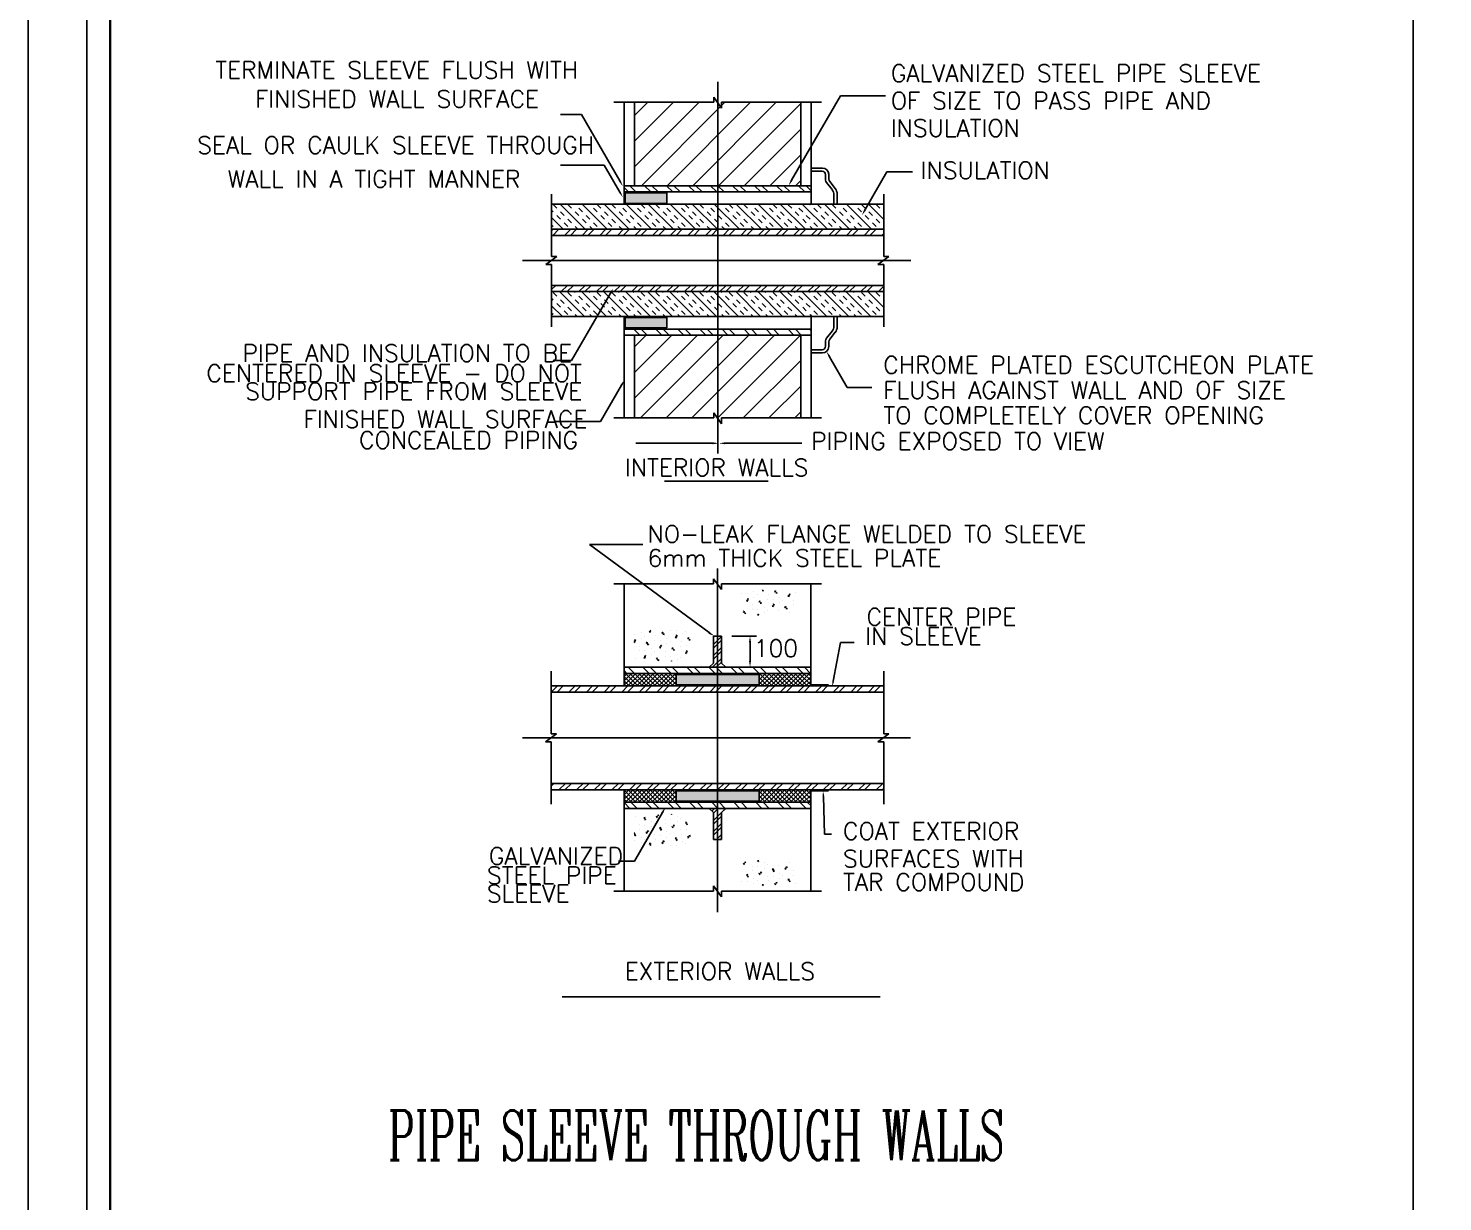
# Model space of a CAD drawing. Extents: x -730 to 2784, y 160 to 852.
# Drawn here: x -729.91 to -718.36, y 179.02 to 188.6 of the extents above; entities that cross this region are included whole.
import ezdxf
from ezdxf.enums import TextEntityAlignment as Align

# ---------------------------------------------------------------- set-up
doc = ezdxf.new("R2010")
doc.units = 0
doc.header["$MEASUREMENT"] = 0
doc.linetypes.add('CENTER', pattern=[50.8, 31.75, -6.35, 6.35, -6.35])
for name, color, linetype in [('fram', 252, 'Continuous'), ('M_HV_TEXT', 7, 'Continuous'), ('MCENTER', 1, 'CENTER'), ('MEQUIP', 1, 'Continuous'), ('MEQUIP1', 3, 'Continuous'), ('MPIPE', 4, 'Continuous'), ('MPIPE1', 4, 'Continuous'), ('MTEXT1', 4, 'Continuous'), ('PATHS', 21, 'Continuous'), ('T-TEXT', 3, 'Continuous'), ('WALL', 4, 'Continuous')]:
    doc.layers.add(name, color=color, linetype=linetype)
doc.styles.add('AC', font='romans.shx', dxfattribs={"height": 0.2})
doc.styles.add('MOST', font='romanc.shx')

# ---------------------------------------------------------------- blocks, each defined once
blk = doc.blocks.new('*X319')
at = {"color": 0}
for p, q in [((9758, 14107), (10042, 14391)), ((9758, 14213), (9936, 14391)), ((9758, 14319), (9830, 14391)), ((9986, 14091), (9758, 14319)), ((10092, 14091), (9792, 14391)), ((9849, 14091), (10149, 14391)), ((10198, 14091), (9898, 14391)), ((9955, 14091), (10255, 14391)), ((10304, 14091), (10004, 14391)), ((10061, 14091), (10361, 14391)), ((10410, 14091), (10110, 14391)), ((10167, 14091), (10467, 14391)), ((10516, 14091), (10216, 14391)), ((10273, 14091), (10573, 14391)), ((10622, 14091), (10322, 14391)), ((10379, 14091), (10679, 14391)), ((10728, 14091), (10428, 14391)), ((10485, 14091), (10785, 14391)), ((10834, 14091), (10534, 14391)), ((10591, 14091), (10891, 14391)), ((10940, 14091), (10640, 14391)), ((10697, 14091), (10997, 14391)), ((11007, 14131), (10746, 14391)), ((11007, 14237), (10853, 14391)), ((11007, 14343), (10959, 14391)), ((9880, 14091), (9758, 14213)), ((9774, 14091), (9758, 14107)), ((10803, 14091), (11007, 14295)), ((10909, 14091), (11007, 14189))]:
    blk.add_line(p, q, dxfattribs=at)
blk = doc.blocks.new('*X315')
at = {"color": 0}
for p, q in [((9827, 14391), (9758, 14460)), ((10004, 14391), (9854, 14541)), ((10358, 14391), (10208, 14541)), ((10534, 14391), (10384, 14541)), ((10888, 14391), (10738, 14541)), ((11065, 14391), (10915, 14541)), ((11418, 14391), (11268, 14541)), ((11595, 14391), (11445, 14541)), ((11949, 14391), (11799, 14541)), ((12125, 14391), (11975, 14541)), ((12479, 14391), (12329, 14541)), ((12656, 14391), (12506, 14541)), ((13009, 14391), (12859, 14541)), ((13186, 14391), (13036, 14541)), ((13540, 14391), (13390, 14541)), ((13716, 14391), (13566, 14541)), ((14070, 14391), (13920, 14541)), ((14247, 14391), (14097, 14541))]:
    blk.add_line(p, q, dxfattribs=at)
blk = doc.blocks.new('*X316')
at = {"color": 0}
for p, q in [((9895, 11141), (9758, 11278)), ((10072, 11141), (9922, 11291)), ((10426, 11141), (10276, 11291)), ((10602, 11141), (10452, 11291)), ((10956, 11141), (10806, 11291)), ((11133, 11141), (10983, 11291)), ((11486, 11141), (11336, 11291)), ((11663, 11141), (11513, 11291)), ((12017, 11141), (11867, 11291)), ((12193, 11141), (12043, 11291)), ((12547, 11141), (12397, 11291)), ((12724, 11141), (12574, 11291)), ((13077, 11141), (12927, 11291)), ((13254, 11141), (13104, 11291)), ((13608, 11141), (13458, 11291)), ((13784, 11141), (13634, 11291)), ((14138, 11141), (13988, 11291)), ((14258, 11198), (14165, 11291))]:
    blk.add_line(p, q, dxfattribs=at)
blk = doc.blocks.new('*X318')
at = {"color": 0}
for p, q in [((8008, 11685), (8064, 11741)), ((8197, 11591), (8347, 11741)), ((8338, 11591), (8488, 11741)), ((8621, 11591), (8771, 11741)), ((8763, 11591), (8913, 11741)), ((9046, 11591), (9196, 11741)), ((9187, 11591), (9337, 11741)), ((9470, 11591), (9620, 11741)), ((9611, 11591), (9761, 11741)), ((9894, 11591), (10044, 11741)), ((10036, 11591), (10186, 11741)), ((10318, 11591), (10468, 11741)), ((10460, 11591), (10610, 11741)), ((10743, 11591), (10893, 11741)), ((10884, 11591), (11034, 11741)), ((11167, 11591), (11317, 11741)), ((11308, 11591), (11458, 11741)), ((11591, 11591), (11741, 11741)), ((11733, 11591), (11883, 11741)), ((12015, 11591), (12165, 11741)), ((12157, 11591), (12307, 11741)), ((12440, 11591), (12590, 11741)), ((12581, 11591), (12731, 11741)), ((12864, 11591), (13014, 11741)), ((13005, 11591), (13155, 11741)), ((13288, 11591), (13438, 11741)), ((13430, 11591), (13580, 11741)), ((13712, 11591), (13862, 11741)), ((13854, 11591), (14004, 11741)), ((14137, 11591), (14287, 11741)), ((14278, 11591), (14428, 11741)), ((14561, 11591), (14711, 11741)), ((14702, 11591), (14852, 11741)), ((14985, 11591), (15135, 11741)), ((15127, 11591), (15277, 11741)), ((15410, 11591), (15560, 11741)), ((15551, 11591), (15701, 11741)), ((15834, 11591), (15984, 11741)), ((15975, 11591), (16008, 11624))]:
    blk.add_line(p, q, dxfattribs=at)
blk = doc.blocks.new('*X317')
at = {"color": 0}
for p, q in [((8008, 13948), (8151, 14091)), ((8143, 13941), (8293, 14091)), ((8426, 13941), (8576, 14091)), ((8567, 13941), (8717, 14091)), ((8850, 13941), (9000, 14091)), ((8991, 13941), (9141, 14091)), ((9274, 13941), (9424, 14091)), ((9416, 13941), (9566, 14091)), ((9699, 13941), (9849, 14091)), ((9840, 13941), (9990, 14091)), ((10123, 13941), (10273, 14091)), ((10264, 13941), (10414, 14091)), ((10547, 13941), (10697, 14091)), ((10688, 13941), (10838, 14091)), ((10971, 13941), (11121, 14091)), ((11113, 13941), (11263, 14091)), ((11396, 13941), (11546, 14091)), ((11537, 13941), (11687, 14091)), ((11820, 13941), (11970, 14091)), ((11961, 13941), (12111, 14091)), ((12244, 13941), (12394, 14091)), ((12386, 13941), (12536, 14091)), ((12668, 13941), (12818, 14091)), ((12810, 13941), (12960, 14091)), ((13093, 13941), (13243, 14091)), ((13234, 13941), (13384, 14091)), ((13517, 13941), (13667, 14091)), ((13658, 13941), (13808, 14091)), ((13941, 13941), (14091, 14091)), ((14083, 13941), (14233, 14091)), ((14365, 13941), (14515, 14091)), ((14507, 13941), (14657, 14091)), ((14790, 13941), (14940, 14091)), ((14931, 13941), (15081, 14091)), ((15214, 13941), (15364, 14091)), ((15355, 13941), (15505, 14091)), ((15638, 13941), (15788, 14091)), ((15780, 13941), (15930, 14091))]:
    blk.add_line(p, q, dxfattribs=at)
blk = doc.blocks.new('*X314')
at = {"color": 0}
for p, q in [((11872, 11077), (11937, 11141)), ((11908, 10847), (12202, 11141)), ((11908, 11024), (12025, 11141)), ((11908, 10759), (12108, 10959)), ((11908, 10582), (12108, 10782)), ((11908, 10494), (12108, 10694)), ((11982, 10391), (12108, 10517)), ((12071, 10391), (12108, 10429))]:
    blk.add_line(p, q, dxfattribs=at)
blk = doc.blocks.new('*X313')
at = {"color": 0}
for p, q in [((11908, 15267), (11932, 15291)), ((11908, 15090), (12108, 15290)), ((11908, 15002), (12108, 15202)), ((11908, 14825), (12108, 15025)), ((11889, 14541), (12108, 14760)), ((11908, 14736), (12108, 14936)), ((11978, 14541), (12108, 14671)), ((12155, 14541), (12181, 14568))]:
    blk.add_line(p, q, dxfattribs=at)
blk = doc.blocks.new('*X320')
at = {"color": 0}
for p, q in [((9864, 25491), (9758, 25597)), ((10041, 25491), (9891, 25641)), ((10395, 25491), (10245, 25641)), ((10571, 25491), (10421, 25641)), ((10925, 25491), (10775, 25641)), ((11102, 25491), (10952, 25641)), ((11455, 25491), (11305, 25641)), ((11632, 25491), (11482, 25641)), ((11986, 25491), (11836, 25641)), ((12162, 25491), (12012, 25641)), ((12516, 25491), (12366, 25641)), ((12693, 25491), (12543, 25641)), ((13046, 25491), (12896, 25641)), ((13223, 25491), (13073, 25641)), ((13577, 25491), (13427, 25641)), ((13753, 25491), (13603, 25641)), ((14107, 25491), (13957, 25641)), ((14258, 25517), (14134, 25641))]:
    blk.add_line(p, q, dxfattribs=at)
blk = doc.blocks.new('*X321')
at = {"color": 0}
for p, q in [((10132, 22041), (9982, 22191)), ((10309, 22041), (10159, 22191)), ((10663, 22041), (10513, 22191)), ((10839, 22041), (10689, 22191)), ((11193, 22041), (11043, 22191)), ((11370, 22041), (11220, 22191)), ((11723, 22041), (11573, 22191)), ((11900, 22041), (11750, 22191)), ((12254, 22041), (12104, 22191)), ((12430, 22041), (12280, 22191)), ((12784, 22041), (12634, 22191)), ((12961, 22041), (12811, 22191)), ((13314, 22041), (13164, 22191)), ((13491, 22041), (13341, 22191)), ((13845, 22041), (13695, 22191)), ((14021, 22041), (13871, 22191)), ((14258, 22158), (14225, 22191)), ((9779, 22041), (9758, 22062))]:
    blk.add_line(p, q, dxfattribs=at)
blk = doc.blocks.new('*X322')
at = {"color": 0}
for p, q in [((8008, 24554), (8045, 24591)), ((8036, 24441), (8186, 24591)), ((8319, 24441), (8469, 24591)), ((8461, 24441), (8611, 24591)), ((8743, 24441), (8893, 24591)), ((8885, 24441), (9035, 24591)), ((9168, 24441), (9318, 24591)), ((9309, 24441), (9459, 24591)), ((9592, 24441), (9742, 24591)), ((9733, 24441), (9883, 24591)), ((10016, 24441), (10166, 24591)), ((10158, 24441), (10308, 24591)), ((10440, 24441), (10590, 24591)), ((10582, 24441), (10732, 24591)), ((10865, 24441), (11015, 24591)), ((11006, 24441), (11156, 24591)), ((11289, 24441), (11439, 24591)), ((11430, 24441), (11580, 24591)), ((11713, 24441), (11863, 24591)), ((11855, 24441), (12005, 24591)), ((12137, 24441), (12287, 24591)), ((12279, 24441), (12429, 24591)), ((12562, 24441), (12712, 24591)), ((12703, 24441), (12853, 24591)), ((12986, 24441), (13136, 24591)), ((13127, 24441), (13277, 24591)), ((13410, 24441), (13560, 24591)), ((13552, 24441), (13702, 24591)), ((13835, 24441), (13985, 24591)), ((13976, 24441), (14126, 24591)), ((14259, 24441), (14409, 24591)), ((14400, 24441), (14550, 24591)), ((14683, 24441), (14833, 24591)), ((14824, 24441), (14974, 24591)), ((15107, 24441), (15257, 24591)), ((15249, 24441), (15399, 24591)), ((15532, 24441), (15682, 24591)), ((15673, 24441), (15823, 24591)), ((15956, 24441), (16008, 24493))]:
    blk.add_line(p, q, dxfattribs=at)
blk = doc.blocks.new('*X323')
at = {"color": 0}
for p, q in [((8008, 23140), (8109, 23241)), ((8242, 23091), (8392, 23241)), ((8383, 23091), (8533, 23241)), ((8666, 23091), (8816, 23241)), ((8808, 23091), (8958, 23241)), ((9090, 23091), (9240, 23241)), ((9232, 23091), (9382, 23241)), ((9515, 23091), (9665, 23241)), ((9656, 23091), (9806, 23241)), ((9939, 23091), (10089, 23241)), ((10080, 23091), (10230, 23241)), ((10363, 23091), (10513, 23241)), ((10505, 23091), (10655, 23241)), ((10787, 23091), (10937, 23241)), ((10929, 23091), (11079, 23241)), ((11212, 23091), (11362, 23241)), ((11353, 23091), (11503, 23241)), ((11636, 23091), (11786, 23241)), ((11777, 23091), (11927, 23241)), ((12060, 23091), (12210, 23241)), ((12202, 23091), (12352, 23241)), ((12485, 23091), (12635, 23241)), ((12626, 23091), (12776, 23241)), ((12909, 23091), (13059, 23241)), ((13050, 23091), (13200, 23241)), ((13333, 23091), (13483, 23241)), ((13474, 23091), (13624, 23241)), ((13757, 23091), (13907, 23241)), ((13899, 23091), (14049, 23241)), ((14182, 23091), (14332, 23241)), ((14323, 23091), (14473, 23241)), ((14606, 23091), (14756, 23241)), ((14747, 23091), (14897, 23241)), ((15030, 23091), (15180, 23241)), ((15172, 23091), (15322, 23241)), ((15454, 23091), (15604, 23241)), ((15596, 23091), (15746, 23241)), ((15879, 23091), (16008, 23220))]:
    blk.add_line(p, q, dxfattribs=at)
blk = doc.blocks.new('*X324')
at = {"color": 0}
for p, q in [((8043, 25014), (8008, 25049)), ((8289, 24591), (8008, 24873)), ((8132, 25102), (8043, 25191)), ((8220, 24837), (8132, 24926)), ((8820, 24591), (8220, 25191)), ((8309, 24926), (8220, 25014)), ((8485, 25102), (8397, 25191)), ((8574, 25191), (8573, 25191)), ((8662, 24926), (8574, 25014)), ((8750, 25014), (8662, 25102)), ((9350, 24591), (8750, 25191)), ((8927, 24837), (8839, 24926)), ((8927, 25191), (8927, 25191)), ((9104, 25014), (9016, 25102)), ((9192, 25102), (9104, 25191)), ((9281, 24837), (9192, 24926)), ((9880, 24591), (9280, 25191)), ((9369, 24926), (9281, 25014)), ((9546, 25102), (9458, 25191)), ((9634, 25191), (9634, 25191)), ((9723, 24926), (9634, 25014)), ((9811, 25014), (9723, 25102)), ((10411, 24591), (9811, 25191)), ((9988, 24837), (9899, 24926)), ((9988, 25191), (9987, 25191)), ((10165, 25014), (10076, 25102)), ((10253, 25102), (10165, 25191)), ((10341, 24837), (10253, 24926)), ((10941, 24591), (10341, 25191)), ((10430, 24926), (10341, 25014)), ((10607, 25102), (10518, 25191)), ((10695, 25191), (10695, 25191)), ((10783, 24926), (10695, 25014)), ((10872, 25014), (10783, 25102)), ((11471, 24591), (10871, 25191)), ((11049, 24837), (10960, 24926)), ((11049, 25191), (11048, 25191)), ((11225, 25014), (11137, 25102)), ((11314, 25102), (11225, 25191)), ((11402, 24837), (11314, 24926)), ((12002, 24591), (11402, 25191)), ((11490, 24926), (11402, 25014)), ((11667, 25102), (11579, 25191)), ((11756, 25191), (11755, 25191)), ((11844, 24926), (11756, 25014)), ((11932, 25014), (11844, 25102)), ((12532, 24591), (11932, 25191)), ((12109, 24837), (12021, 24926)), ((12109, 25191), (12109, 25191)), ((12286, 25014), (12198, 25102)), ((12374, 25102), (12286, 25191)), ((12463, 24837), (12374, 24926)), ((13062, 24591), (12462, 25191)), ((12551, 24926), (12463, 25014)), ((12728, 25102), (12640, 25191)), ((12816, 25191), (12816, 25191)), ((12905, 24926), (12816, 25014)), ((12993, 25014), (12905, 25102)), ((13593, 24591), (12993, 25191)), ((13170, 24837), (13081, 24926)), ((13170, 25191), (13169, 25191)), ((13347, 25014), (13258, 25102)), ((13435, 25102), (13347, 25191)), ((13523, 24837), (13435, 24926)), ((14123, 24591), (13523, 25191)), ((13612, 24926), (13523, 25014)), ((13789, 25102), (13700, 25191)), ((13877, 25191), (13877, 25191)), ((13965, 24926), (13877, 25014)), ((14054, 25014), (13965, 25102)), ((14653, 24591), (14053, 25191)), ((14231, 24837), (14142, 24926)), ((14231, 25191), (14230, 25191)), ((14407, 25014), (14319, 25102)), ((14496, 25102), (14407, 25191)), ((14584, 24837), (14496, 24926)), ((15184, 24591), (14584, 25191)), ((14672, 24926), (14584, 25014)), ((14849, 25102), (14761, 25191)), ((14938, 25191), (14937, 25191)), ((15026, 24926), (14938, 25014)), ((15114, 25014), (15026, 25102)), ((15714, 24591), (15114, 25191)), ((15291, 24837), (15203, 24926)), ((15291, 25191), (15291, 25191)), ((15468, 25014), (15380, 25102)), ((15556, 25102), (15468, 25191)), ((15645, 24837), (15556, 24926)), ((16008, 24827), (15644, 25191)), ((15733, 24926), (15645, 25014)), ((15910, 25102), (15822, 25191)), ((15998, 25191), (15998, 25191)), ((16008, 25004), (15998, 25014)), ((8043, 24660), (8008, 24696)), ((8397, 24660), (8309, 24749)), ((8485, 24749), (8397, 24837)), ((8643, 24591), (8574, 24660)), ((8839, 24749), (8750, 24837)), ((8996, 24591), (8927, 24660)), ((9104, 24660), (9016, 24749)), ((9458, 24660), (9369, 24749)), ((9546, 24749), (9458, 24837)), ((9704, 24591), (9634, 24660)), ((9899, 24749), (9811, 24837)), ((10057, 24591), (9988, 24660)), ((10165, 24660), (10076, 24749)), ((10518, 24660), (10430, 24749)), ((10607, 24749), (10518, 24837)), ((10764, 24591), (10695, 24660)), ((10960, 24749), (10872, 24837)), ((11118, 24591), (11049, 24660)), ((11225, 24660), (11137, 24749)), ((11579, 24660), (11490, 24749)), ((11667, 24749), (11579, 24837)), ((11825, 24591), (11756, 24660)), ((12021, 24749), (11932, 24837)), ((12178, 24591), (12109, 24660)), ((12286, 24660), (12198, 24749)), ((12640, 24660), (12551, 24749)), ((12728, 24749), (12640, 24837)), ((12886, 24591), (12816, 24660)), ((13081, 24749), (12993, 24837)), ((13239, 24591), (13170, 24660)), ((13347, 24660), (13258, 24749)), ((13700, 24660), (13612, 24749)), ((13789, 24749), (13700, 24837)), ((13946, 24591), (13877, 24660)), ((14142, 24749), (14054, 24837)), ((14300, 24591), (14231, 24660)), ((14407, 24660), (14319, 24749)), ((14761, 24660), (14672, 24749)), ((14849, 24749), (14761, 24837)), ((15007, 24591), (14938, 24660)), ((15203, 24749), (15114, 24837)), ((15360, 24591), (15291, 24660)), ((15468, 24660), (15380, 24749)), ((15822, 24660), (15733, 24749)), ((15910, 24749), (15822, 24837)), ((16008, 24651), (15998, 24660))]:
    blk.add_line(p, q, dxfattribs=at)
blk = doc.blocks.new('*X325')
at = {"color": 0}
for p, q in [((8043, 22893), (8008, 22928)), ((8132, 22981), (8043, 23069)), ((8798, 22491), (8198, 23091)), ((8309, 22804), (8220, 22893)), ((8485, 22981), (8397, 23069)), ((8574, 23069), (8552, 23091)), ((8662, 22804), (8574, 22893)), ((8750, 22893), (8662, 22981)), ((9329, 22491), (8729, 23091)), ((8927, 23069), (8905, 23091)), ((9104, 22893), (9016, 22981)), ((9192, 22981), (9104, 23069)), ((9859, 22491), (9259, 23091)), ((9369, 22804), (9281, 22893)), ((9546, 22981), (9458, 23069)), ((9634, 23069), (9613, 23091)), ((9723, 22804), (9634, 22893)), ((9811, 22893), (9723, 22981)), ((10389, 22491), (9789, 23091)), ((9988, 23069), (9966, 23091)), ((10165, 22893), (10076, 22981)), ((10253, 22981), (10165, 23069)), ((10920, 22491), (10320, 23091)), ((10430, 22804), (10341, 22893)), ((10607, 22981), (10518, 23069)), ((10695, 23069), (10673, 23091)), ((10783, 22804), (10695, 22893)), ((10872, 22893), (10783, 22981)), ((11450, 22491), (10850, 23091)), ((11049, 23069), (11027, 23091)), ((11225, 22893), (11137, 22981)), ((11314, 22981), (11225, 23069)), ((11980, 22491), (11380, 23091)), ((11490, 22804), (11402, 22893)), ((11667, 22981), (11579, 23069)), ((11756, 23069), (11734, 23091)), ((11844, 22804), (11756, 22893)), ((11932, 22893), (11844, 22981)), ((12511, 22491), (11911, 23091)), ((12109, 23069), (12087, 23091)), ((12286, 22893), (12198, 22981)), ((12374, 22981), (12286, 23069)), ((13041, 22491), (12441, 23091)), ((12551, 22804), (12463, 22893)), ((12728, 22981), (12640, 23069)), ((12816, 23069), (12795, 23091)), ((12905, 22804), (12816, 22893)), ((12993, 22893), (12905, 22981)), ((13571, 22491), (12971, 23091)), ((13170, 23069), (13148, 23091)), ((13347, 22893), (13258, 22981)), ((13435, 22981), (13347, 23069)), ((14102, 22491), (13502, 23091)), ((13612, 22804), (13523, 22893)), ((13789, 22981), (13700, 23069)), ((13877, 23069), (13855, 23091)), ((13965, 22804), (13877, 22893)), ((14054, 22893), (13965, 22981)), ((14632, 22491), (14032, 23091)), ((14231, 23069), (14209, 23091)), ((14407, 22893), (14319, 22981)), ((14496, 22981), (14407, 23069)), ((15162, 22491), (14562, 23091)), ((14672, 22804), (14584, 22893)), ((14849, 22981), (14761, 23069)), ((14938, 23069), (14916, 23091)), ((15026, 22804), (14938, 22893)), ((15114, 22893), (15026, 22981)), ((15693, 22491), (15093, 23091)), ((15291, 23069), (15269, 23091)), ((15468, 22893), (15380, 22981)), ((15556, 22981), (15468, 23069)), ((16008, 22706), (15623, 23091)), ((15733, 22804), (15645, 22893)), ((15910, 22981), (15822, 23069)), ((15998, 23069), (15977, 23091)), ((16008, 22883), (15998, 22893)), ((8268, 22491), (8008, 22751)), ((8043, 22539), (8008, 22574)), ((8220, 22716), (8132, 22804)), ((8397, 22539), (8309, 22627)), ((8485, 22627), (8397, 22716)), ((8622, 22491), (8574, 22539)), ((8839, 22627), (8750, 22716)), ((8927, 22716), (8839, 22804)), ((8975, 22491), (8927, 22539)), ((9104, 22539), (9016, 22627)), ((9281, 22716), (9192, 22804)), ((9458, 22539), (9369, 22627)), ((9546, 22627), (9458, 22716)), ((9682, 22491), (9634, 22539)), ((9899, 22627), (9811, 22716)), ((9988, 22716), (9899, 22804)), ((10036, 22491), (9988, 22539)), ((10165, 22539), (10076, 22627)), ((10341, 22716), (10253, 22804)), ((10518, 22539), (10430, 22627)), ((10607, 22627), (10518, 22716)), ((10743, 22491), (10695, 22539)), ((10960, 22627), (10872, 22716)), ((11049, 22716), (10960, 22804)), ((11096, 22491), (11049, 22539)), ((11225, 22539), (11137, 22627)), ((11402, 22716), (11314, 22804)), ((11579, 22539), (11490, 22627)), ((11667, 22627), (11579, 22716)), ((11804, 22491), (11756, 22539)), ((12021, 22627), (11932, 22716)), ((12109, 22716), (12021, 22804)), ((12157, 22491), (12109, 22539)), ((12286, 22539), (12198, 22627)), ((12463, 22716), (12374, 22804)), ((12640, 22539), (12551, 22627)), ((12728, 22627), (12640, 22716)), ((12864, 22491), (12816, 22539)), ((13081, 22627), (12993, 22716)), ((13170, 22716), (13081, 22804)), ((13218, 22491), (13170, 22539)), ((13347, 22539), (13258, 22627)), ((13523, 22716), (13435, 22804)), ((13700, 22539), (13612, 22627)), ((13789, 22627), (13700, 22716)), ((13925, 22491), (13877, 22539)), ((14142, 22627), (14054, 22716)), ((14231, 22716), (14142, 22804)), ((14278, 22491), (14231, 22539)), ((14407, 22539), (14319, 22627)), ((14584, 22716), (14496, 22804)), ((14761, 22539), (14672, 22627)), ((14849, 22627), (14761, 22716)), ((14986, 22491), (14938, 22539)), ((15203, 22627), (15114, 22716)), ((15291, 22716), (15203, 22804)), ((15339, 22491), (15291, 22539)), ((15468, 22539), (15380, 22627)), ((15645, 22716), (15556, 22804)), ((15822, 22539), (15733, 22627)), ((15910, 22627), (15822, 22716)), ((16008, 22529), (15998, 22539))]:
    blk.add_line(p, q, dxfattribs=at)
blk = doc.blocks.new('*X326')
at = {"color": 0}
for p, q in [((10008, 26095), (11563, 27649)), ((10008, 26713), (10944, 27649)), ((10008, 27332), (10325, 27649)), ((10792, 25641), (12800, 27649)), ((11411, 25641), (13419, 27649)), ((12029, 25641), (14008, 27620)), ((12103, 27571), (12181, 27649)), ((10173, 25641), (12077, 27545)), ((12648, 25641), (14008, 27001)), ((13267, 25641), (14008, 26382)), ((13885, 25641), (14008, 25764))]:
    blk.add_line(p, q, dxfattribs=at)
blk = doc.blocks.new('*X327')
at = {"color": 0}
for p, q in [((10008, 20526), (11523, 22041)), ((10008, 21145), (10904, 22041)), ((10008, 21764), (10285, 22041)), ((10150, 20049), (12142, 22041)), ((10769, 20049), (12760, 22041)), ((11387, 20049), (13379, 22041)), ((12004, 20047), (13998, 22041)), ((12625, 20049), (14008, 21433)), ((13243, 20049), (14008, 20814)), ((13862, 20049), (14008, 20195))]:
    blk.add_line(p, q, dxfattribs=at)

msp = doc.modelspace()

# ---------------------------------------------------------------- linework, layer by layer
at = {"layer": 'fram'}
for points in [[(-729.907, 198.175), (-664.907, 198.175), (-664.907, 160.175), (-729.907, 160.175)], [(-672.961, 197.698), (-729.43, 197.698), (-729.43, 160.652), (-672.961, 160.652)]]:
    msp.add_lwpolyline(points, close=True, dxfattribs=at)
at = {"layer": 'MCENTER', "color": 2}
for p, q in [((-724.28, 185.126), (-724.28, 188.159)), ((-725.873, 186.701), (-722.704, 186.701)), ((-724.281, 181.38), (-724.281, 184.187)), ((-725.874, 182.804), (-722.705, 182.804))]:
    msp.add_line(p, q, dxfattribs=at)
at = {"layer": 'MEQUIP', "color": 2}
for p, q in [((-725.128, 187.992), (-724.312, 187.992)), ((-724.248, 187.944), (-724.312, 188.034)), ((-724.312, 187.992), (-724.312, 188.034)), ((-724.248, 187.992), (-723.433, 187.992)), ((-724.248, 187.992), (-724.248, 187.944)), ((-723.517, 187.455), (-723.424, 187.455)), ((-723.517, 187.43), (-723.428, 187.43)), ((-723.399, 187.357), (-723.399, 187.401)), ((-723.373, 187.366), (-723.373, 187.404)), ((-723.346, 187.279), (-723.391, 187.336)), ((-723.32, 187.288), (-723.366, 187.345)), ((-725.636, 187.243), (-725.636, 186.733)), ((-725.636, 187.159), (-722.924, 187.159)), ((-723.331, 187.159), (-723.331, 187.236)), ((-723.306, 187.159), (-723.306, 187.245)), ((-722.924, 187.243), (-722.924, 186.733)), ((-725.684, 186.669), (-725.594, 186.733)), ((-725.636, 186.733), (-725.594, 186.733)), ((-722.972, 186.669), (-722.882, 186.733)), ((-722.924, 186.733), (-722.882, 186.733)), ((-725.636, 186.669), (-725.684, 186.669)), ((-725.636, 186.669), (-725.636, 186.158)), ((-722.924, 186.669), (-722.972, 186.669)), ((-722.924, 186.669), (-722.924, 186.158)), ((-725.636, 186.243), (-722.924, 186.243)), ((-723.331, 186.243), (-723.331, 186.165)), ((-723.306, 186.243), (-723.306, 186.156)), ((-723.346, 186.123), (-723.391, 186.066)), ((-723.32, 186.114), (-723.366, 186.057)), ((-723.399, 186.045), (-723.399, 186.001)), ((-723.373, 186.036), (-723.373, 185.997)), ((-723.517, 185.972), (-723.428, 185.972)), ((-723.517, 185.947), (-723.424, 185.947)), ((-725.128, 185.415), (-724.312, 185.415)), ((-724.248, 185.368), (-724.312, 185.457)), ((-724.312, 185.415), (-724.312, 185.457)), ((-724.248, 185.415), (-723.433, 185.415)), ((-724.248, 185.415), (-724.248, 185.368)), ((-725.129, 184.061), (-724.314, 184.061)), ((-724.249, 184.014), (-724.314, 184.103)), ((-724.314, 184.061), (-724.314, 184.103)), ((-724.249, 184.061), (-723.434, 184.061)), ((-724.249, 184.061), (-724.249, 184.014)), ((-724.083, 183.98), (-724.083, 183.98)), ((-724.046, 183.922), (-724.039, 183.927)), ((-724.046, 183.922), (-724.035, 183.92)), ((-724.039, 183.982), (-724.039, 183.982)), ((-724.035, 183.92), (-724.039, 183.927)), ((-724.037, 183.937), (-724.031, 183.941)), ((-724.033, 183.931), (-724.037, 183.937)), ((-724.033, 183.931), (-724.031, 183.941)), ((-723.985, 183.998), (-723.985, 183.998)), ((-723.984, 183.953), (-723.984, 183.953)), ((-723.958, 183.97), (-723.958, 183.97)), ((-723.942, 183.917), (-723.936, 183.921)), ((-723.938, 183.911), (-723.942, 183.917)), ((-723.938, 183.911), (-723.936, 183.921)), ((-723.918, 184.006), (-723.911, 184.01)), ((-723.918, 184.006), (-723.907, 184.003)), ((-723.907, 184.003), (-723.911, 184.01)), ((-723.872, 183.935), (-723.872, 183.935)), ((-723.869, 183.973), (-723.869, 183.973)), ((-723.828, 183.937), (-723.828, 183.937)), ((-723.814, 184), (-723.808, 184.004)), ((-723.81, 183.994), (-723.814, 184)), ((-723.81, 183.994), (-723.808, 184.004)), ((-723.806, 183.987), (-723.799, 183.991)), ((-723.806, 183.987), (-723.795, 183.985)), ((-723.795, 183.985), (-723.799, 183.991)), ((-723.774, 183.953), (-723.774, 183.953)), ((-723.747, 183.925), (-723.747, 183.925)), ((-723.707, 183.961), (-723.7, 183.965)), ((-723.707, 183.961), (-723.696, 183.958)), ((-723.696, 183.958), (-723.7, 183.965)), ((-723.698, 183.975), (-723.692, 183.98)), ((-723.694, 183.969), (-723.698, 183.975)), ((-723.694, 183.969), (-723.692, 183.98)), ((-723.658, 183.928), (-723.658, 183.928)), ((-723.645, 183.992), (-723.645, 183.992)), ((-724.07, 183.834), (-724.064, 183.838)), ((-724.066, 183.827), (-724.07, 183.834)), ((-724.066, 183.827), (-724.064, 183.838)), ((-724.062, 183.821), (-724.055, 183.825)), ((-724.062, 183.821), (-724.051, 183.819)), ((-724.051, 183.819), (-724.055, 183.825)), ((-724, 183.852), (-724, 183.852)), ((-723.997, 183.89), (-723.997, 183.89)), ((-723.955, 183.854), (-723.955, 183.854)), ((-723.954, 183.809), (-723.947, 183.813)), ((-723.95, 183.803), (-723.947, 183.813)), ((-723.934, 183.904), (-723.927, 183.908)), ((-723.934, 183.904), (-723.923, 183.902)), ((-723.923, 183.902), (-723.927, 183.908)), ((-723.902, 183.87), (-723.902, 183.87)), ((-723.901, 183.826), (-723.901, 183.826)), ((-723.875, 183.842), (-723.875, 183.842)), ((-723.835, 183.878), (-723.828, 183.882)), ((-723.835, 183.878), (-723.824, 183.875)), ((-723.824, 183.875), (-723.828, 183.882)), ((-723.826, 183.892), (-723.82, 183.896)), ((-723.822, 183.886), (-723.826, 183.892)), ((-723.822, 183.886), (-723.82, 183.896)), ((-723.786, 183.845), (-723.786, 183.845)), ((-723.773, 183.909), (-723.773, 183.909)), ((-723.731, 183.872), (-723.725, 183.876)), ((-723.727, 183.866), (-723.731, 183.872)), ((-723.727, 183.866), (-723.725, 183.876)), ((-723.723, 183.859), (-723.716, 183.863)), ((-723.723, 183.859), (-723.712, 183.857)), ((-723.712, 183.857), (-723.716, 183.863)), ((-723.691, 183.825), (-723.691, 183.825)), ((-723.661, 183.89), (-723.661, 183.89)), ((-724.826, 183.676), (-724.83, 183.683)), ((-724.665, 183.681), (-724.665, 183.681)), ((-724.62, 183.682), (-724.62, 183.682)), ((-724.961, 183.588), (-724.96, 183.589)), ((-724.961, 183.584), (-724.956, 183.583)), ((-724.956, 183.583), (-724.96, 183.589)), ((-724.959, 183.644), (-724.959, 183.644)), ((-724.958, 183.6), (-724.951, 183.604)), ((-724.954, 183.593), (-724.958, 183.6)), ((-724.954, 183.593), (-724.951, 183.604)), ((-724.906, 183.66), (-724.906, 183.66)), ((-724.905, 183.616), (-724.905, 183.616)), ((-724.879, 183.632), (-724.879, 183.632)), ((-724.863, 183.579), (-724.856, 183.584)), ((-724.859, 183.573), (-724.863, 183.579)), ((-724.859, 183.573), (-724.857, 183.584)), ((-724.855, 183.567), (-724.848, 183.571)), ((-724.855, 183.567), (-724.844, 183.564)), ((-724.844, 183.564), (-724.848, 183.571)), ((-724.839, 183.668), (-724.832, 183.672)), ((-724.839, 183.668), (-724.828, 183.666)), ((-724.828, 183.666), (-724.832, 183.672)), ((-724.793, 183.598), (-724.793, 183.598)), ((-724.79, 183.636), (-724.79, 183.636)), ((-724.748, 183.599), (-724.748, 183.599)), ((-724.735, 183.662), (-724.729, 183.667)), ((-724.731, 183.656), (-724.735, 183.662)), ((-724.731, 183.656), (-724.729, 183.667)), ((-724.727, 183.65), (-724.72, 183.654)), ((-724.727, 183.65), (-724.716, 183.647)), ((-724.716, 183.647), (-724.72, 183.654)), ((-724.695, 183.615), (-724.695, 183.615)), ((-724.694, 183.571), (-724.694, 183.571)), ((-724.668, 183.588), (-724.668, 183.588)), ((-724.628, 183.623), (-724.621, 183.627)), ((-724.628, 183.623), (-724.617, 183.621)), ((-724.617, 183.621), (-724.621, 183.627)), ((-724.619, 183.638), (-724.612, 183.642)), ((-724.615, 183.631), (-724.619, 183.638)), ((-724.615, 183.631), (-724.612, 183.642)), ((-724.579, 183.591), (-724.579, 183.591)), ((-724.566, 183.654), (-724.566, 183.654)), ((-724.54, 183.671), (-724.54, 183.671)), ((-724.524, 183.618), (-724.518, 183.622)), ((-724.52, 183.611), (-724.524, 183.618)), ((-724.52, 183.611), (-724.518, 183.622)), ((-724.516, 183.605), (-724.509, 183.609)), ((-724.516, 183.605), (-724.505, 183.603)), ((-724.505, 183.603), (-724.509, 183.609)), ((-724.921, 183.515), (-724.921, 183.515)), ((-724.918, 183.553), (-724.918, 183.553)), ((-724.883, 183.457), (-724.877, 183.461)), ((-724.883, 183.457), (-724.873, 183.455)), ((-724.873, 183.455), (-724.877, 183.461)), ((-724.876, 183.516), (-724.876, 183.516)), ((-724.875, 183.472), (-724.868, 183.476)), ((-724.871, 183.465), (-724.875, 183.472)), ((-724.871, 183.465), (-724.868, 183.476)), ((-724.823, 183.532), (-724.823, 183.532)), ((-724.822, 183.488), (-724.822, 183.488)), ((-724.796, 183.505), (-724.796, 183.505)), ((-724.78, 183.451), (-724.773, 183.456)), ((-724.776, 183.445), (-724.78, 183.451)), ((-724.776, 183.445), (-724.773, 183.456)), ((-724.755, 183.54), (-724.749, 183.544)), ((-724.755, 183.54), (-724.745, 183.538)), ((-724.745, 183.538), (-724.749, 183.544)), ((-724.747, 183.555), (-724.74, 183.559)), ((-724.743, 183.548), (-724.747, 183.555)), ((-724.743, 183.548), (-724.74, 183.559)), ((-724.71, 183.47), (-724.71, 183.47)), ((-724.707, 183.508), (-724.707, 183.508)), ((-724.665, 183.471), (-724.665, 183.471)), ((-724.652, 183.535), (-724.645, 183.539)), ((-724.648, 183.528), (-724.652, 183.535)), ((-724.648, 183.528), (-724.645, 183.539)), ((-724.644, 183.522), (-724.637, 183.526)), ((-724.644, 183.522), (-724.633, 183.52)), ((-724.633, 183.52), (-724.637, 183.526)), ((-724.612, 183.488), (-724.612, 183.488)), ((-724.585, 183.46), (-724.585, 183.46)), ((-724.582, 183.553), (-724.582, 183.553)), ((-724.544, 183.495), (-724.538, 183.499)), ((-724.544, 183.495), (-724.534, 183.493)), ((-724.534, 183.493), (-724.538, 183.499)), ((-724.537, 183.554), (-724.537, 183.554)), ((-724.536, 183.51), (-724.529, 183.514)), ((-724.532, 183.503), (-724.536, 183.51)), ((-724.532, 183.503), (-724.529, 183.514)), ((-725.638, 183.347), (-725.638, 182.836)), ((-724.951, 183.449), (-724.951, 183.449)), ((-724.772, 183.439), (-724.761, 183.436)), ((-724.771, 183.439), (-724.765, 183.443)), ((-724.761, 183.436), (-724.765, 183.443)), ((-724.661, 183.429), (-724.657, 183.431)), ((-724.658, 183.429), (-724.657, 183.431)), ((-724.611, 183.443), (-724.611, 183.443)), ((-722.925, 183.347), (-722.925, 182.836)), ((-725.685, 182.772), (-725.595, 182.836)), ((-725.638, 182.772), (-725.685, 182.772)), ((-725.638, 182.836), (-725.595, 182.836)), ((-725.638, 182.772), (-725.638, 182.262)), ((-722.973, 182.772), (-722.883, 182.836)), ((-722.925, 182.772), (-722.973, 182.772)), ((-722.925, 182.836), (-722.883, 182.836)), ((-722.925, 182.772), (-722.925, 182.262)), ((-724.951, 182.159), (-724.951, 182.159)), ((-724.921, 182.094), (-724.921, 182.094)), ((-724.883, 182.151), (-724.873, 182.154)), ((-724.883, 182.151), (-724.877, 182.147)), ((-724.873, 182.154), (-724.877, 182.147)), ((-724.876, 182.092), (-724.876, 182.092)), ((-724.871, 182.143), (-724.875, 182.137)), ((-724.875, 182.137), (-724.868, 182.133)), ((-724.871, 182.143), (-724.868, 182.133)), ((-724.823, 182.076), (-724.823, 182.076)), ((-724.822, 182.121), (-724.822, 182.121)), ((-724.796, 182.104), (-724.796, 182.104)), ((-724.776, 182.163), (-724.78, 182.157)), ((-724.78, 182.157), (-724.773, 182.153)), ((-724.776, 182.163), (-724.773, 182.153)), ((-724.772, 182.17), (-724.761, 182.172)), ((-724.771, 182.17), (-724.765, 182.166)), ((-724.761, 182.172), (-724.765, 182.166)), ((-724.755, 182.068), (-724.745, 182.071)), ((-724.755, 182.068), (-724.749, 182.064)), ((-724.745, 182.071), (-724.749, 182.064)), ((-724.71, 182.139), (-724.71, 182.139)), ((-724.707, 182.101), (-724.707, 182.101)), ((-724.665, 182.137), (-724.665, 182.137)), ((-724.661, 182.18), (-724.657, 182.177)), ((-724.658, 182.18), (-724.657, 182.177)), ((-724.648, 182.08), (-724.652, 182.074)), ((-724.652, 182.074), (-724.645, 182.07)), ((-724.648, 182.08), (-724.645, 182.07)), ((-724.644, 182.087), (-724.633, 182.089)), ((-724.644, 182.087), (-724.637, 182.083)), ((-724.633, 182.089), (-724.637, 182.083)), ((-724.612, 182.121), (-724.612, 182.121)), ((-724.611, 182.165), (-724.611, 182.165)), ((-724.585, 182.149), (-724.585, 182.149)), ((-724.544, 182.113), (-724.534, 182.116)), ((-724.544, 182.113), (-724.538, 182.109)), ((-724.534, 182.116), (-724.538, 182.109)), ((-724.532, 182.105), (-724.536, 182.099)), ((-724.536, 182.099), (-724.529, 182.094)), ((-724.532, 182.105), (-724.529, 182.094)), ((-724.961, 182.025), (-724.956, 182.026)), ((-724.961, 182.02), (-724.96, 182.019)), ((-724.956, 182.026), (-724.96, 182.019)), ((-724.959, 181.964), (-724.959, 181.964)), ((-724.954, 182.015), (-724.958, 182.009)), ((-724.958, 182.009), (-724.951, 182.005)), ((-724.954, 182.015), (-724.951, 182.005)), ((-724.918, 182.056), (-724.918, 182.056)), ((-724.905, 181.993), (-724.905, 181.993)), ((-724.879, 181.976), (-724.879, 181.976)), ((-724.859, 182.035), (-724.863, 182.029)), ((-724.863, 182.029), (-724.856, 182.025)), ((-724.859, 182.035), (-724.857, 182.025)), ((-724.855, 182.042), (-724.844, 182.044)), ((-724.855, 182.042), (-724.848, 182.038)), ((-724.844, 182.044), (-724.848, 182.038)), ((-724.793, 182.011), (-724.793, 182.011)), ((-724.79, 181.973), (-724.79, 181.973)), ((-724.748, 182.009), (-724.748, 182.009)), ((-724.743, 182.06), (-724.747, 182.054)), ((-724.747, 182.054), (-724.74, 182.05)), ((-724.743, 182.06), (-724.74, 182.05)), ((-724.731, 181.952), (-724.735, 181.946)), ((-724.731, 181.952), (-724.729, 181.942)), ((-724.727, 181.959), (-724.716, 181.961)), ((-724.727, 181.959), (-724.72, 181.955)), ((-724.716, 181.961), (-724.72, 181.955)), ((-724.695, 181.993), (-724.695, 181.993)), ((-724.694, 182.037), (-724.694, 182.037)), ((-724.668, 182.021), (-724.668, 182.021)), ((-724.628, 181.985), (-724.617, 181.988)), ((-724.628, 181.985), (-724.621, 181.981)), ((-724.617, 181.988), (-724.621, 181.981)), ((-724.615, 181.977), (-724.619, 181.971)), ((-724.619, 181.971), (-724.612, 181.966)), ((-724.615, 181.977), (-724.612, 181.966)), ((-724.582, 182.056), (-724.582, 182.056)), ((-724.579, 182.018), (-724.579, 182.018)), ((-724.566, 181.954), (-724.566, 181.954)), ((-724.537, 182.054), (-724.537, 182.054)), ((-724.52, 181.997), (-724.524, 181.991)), ((-724.524, 181.991), (-724.518, 181.987)), ((-724.52, 181.997), (-724.518, 181.987)), ((-724.516, 182.004), (-724.505, 182.006)), ((-724.516, 182.004), (-724.509, 181.999)), ((-724.505, 182.006), (-724.509, 181.999)), ((-724.906, 181.948), (-724.906, 181.948)), ((-724.839, 181.94), (-724.828, 181.943)), ((-724.839, 181.94), (-724.832, 181.936)), ((-724.828, 181.943), (-724.832, 181.936)), ((-724.826, 181.932), (-724.83, 181.926)), ((-724.735, 181.946), (-724.729, 181.942)), ((-724.665, 181.928), (-724.665, 181.928)), ((-724.62, 181.926), (-724.62, 181.926)), ((-724.54, 181.938), (-724.54, 181.938)), ((-724.066, 181.781), (-724.07, 181.775)), ((-724.07, 181.775), (-724.064, 181.77)), ((-724.066, 181.781), (-724.064, 181.77)), ((-724.062, 181.787), (-724.051, 181.79)), ((-724.062, 181.787), (-724.055, 181.783)), ((-724.051, 181.79), (-724.055, 181.783)), ((-724, 181.756), (-724, 181.756)), ((-723.997, 181.718), (-723.997, 181.718)), ((-723.955, 181.755), (-723.955, 181.755)), ((-723.954, 181.799), (-723.947, 181.795)), ((-723.95, 181.806), (-723.947, 181.795)), ((-723.902, 181.738), (-723.902, 181.738)), ((-723.901, 181.783), (-723.901, 181.783)), ((-723.875, 181.766), (-723.875, 181.766)), ((-723.835, 181.731), (-723.824, 181.733)), ((-723.835, 181.731), (-723.828, 181.727)), ((-723.824, 181.733), (-723.828, 181.727)), ((-723.822, 181.723), (-723.826, 181.716)), ((-723.822, 181.723), (-723.82, 181.712)), ((-723.786, 181.763), (-723.786, 181.763)), ((-723.727, 181.743), (-723.731, 181.736)), ((-723.731, 181.736), (-723.725, 181.732)), ((-723.727, 181.743), (-723.725, 181.732)), ((-723.723, 181.749), (-723.712, 181.751)), ((-723.723, 181.749), (-723.716, 181.745)), ((-723.712, 181.751), (-723.716, 181.745)), ((-723.691, 181.783), (-723.691, 181.783)), ((-723.661, 181.718), (-723.661, 181.718)), ((-724.083, 181.628), (-724.083, 181.628)), ((-724.046, 181.686), (-724.035, 181.688)), ((-724.046, 181.686), (-724.039, 181.682)), ((-724.035, 181.688), (-724.039, 181.682)), ((-724.039, 181.627), (-724.039, 181.627)), ((-724.033, 181.678), (-724.037, 181.671)), ((-724.037, 181.671), (-724.031, 181.667)), ((-724.033, 181.678), (-724.031, 181.667)), ((-723.985, 181.611), (-723.985, 181.611)), ((-723.984, 181.655), (-723.984, 181.655)), ((-723.958, 181.638), (-723.958, 181.638)), ((-723.938, 181.698), (-723.942, 181.691)), ((-723.942, 181.691), (-723.936, 181.687)), ((-723.938, 181.698), (-723.936, 181.687)), ((-723.934, 181.704), (-723.923, 181.706)), ((-723.934, 181.704), (-723.927, 181.7)), ((-723.923, 181.706), (-723.927, 181.7)), ((-723.918, 181.603), (-723.907, 181.605)), ((-723.918, 181.603), (-723.911, 181.599)), ((-723.907, 181.605), (-723.911, 181.599)), ((-723.872, 181.673), (-723.872, 181.673)), ((-723.869, 181.635), (-723.869, 181.635)), ((-723.828, 181.672), (-723.828, 181.672)), ((-723.826, 181.716), (-723.82, 181.712)), ((-723.81, 181.615), (-723.814, 181.608)), ((-723.814, 181.608), (-723.808, 181.604)), ((-723.81, 181.615), (-723.808, 181.604)), ((-723.806, 181.621), (-723.795, 181.623)), ((-723.806, 181.621), (-723.799, 181.617)), ((-723.795, 181.623), (-723.799, 181.617)), ((-723.774, 181.655), (-723.774, 181.655)), ((-723.773, 181.7), (-723.773, 181.7)), ((-723.747, 181.683), (-723.747, 181.683)), ((-723.707, 181.648), (-723.696, 181.65)), ((-723.707, 181.648), (-723.7, 181.644)), ((-723.696, 181.65), (-723.7, 181.644)), ((-723.694, 181.639), (-723.698, 181.633)), ((-723.698, 181.633), (-723.692, 181.629)), ((-723.694, 181.639), (-723.692, 181.629)), ((-723.658, 181.68), (-723.658, 181.68)), ((-723.645, 181.617), (-723.645, 181.617)), ((-725.129, 181.553), (-724.314, 181.553)), ((-724.249, 181.505), (-724.314, 181.595)), ((-724.314, 181.553), (-724.314, 181.595)), ((-724.249, 181.553), (-723.434, 181.553)), ((-724.249, 181.553), (-724.249, 181.505))]:
    msp.add_line(p, q, dxfattribs=at)
for centre, radius, start, end in [((-723.428, 187.401), 0.0288, 0, 90), ((-723.424, 187.404), 0.0509, 0, 90), ((-723.365, 187.357), 0.0339, 180, 218.6598), ((-723.339, 187.366), 0.0339, 180, 218.6598), ((-723.399, 187.236), 0.0678, 0, 38.6598), ((-723.373, 187.245), 0.0678, 0, 38.6598), ((-723.399, 186.165), 0.0678, 321.3402, 0), ((-723.373, 186.156), 0.0678, 321.3402, 0), ((-723.428, 186.001), 0.0288, 270, 0), ((-723.424, 185.997), 0.0509, 270, 0), ((-723.365, 186.045), 0.0339, 141.3402, 180), ((-723.339, 186.036), 0.0339, 141.3402, 180)]:
    msp.add_arc(centre, radius, start, end, dxfattribs=at)
at = {"layer": 'MEQUIP1', "color": 2}
for p, q in [((-725.043, 187.159), (-725.043, 187.992)), ((-724.958, 187.311), (-724.958, 187.992)), ((-723.602, 187.311), (-723.602, 187.992)), ((-723.517, 187.159), (-723.517, 187.992)), ((-725.043, 185.413), (-725.043, 186.243)), ((-723.517, 185.413), (-723.517, 186.243)), ((-724.958, 185.413), (-724.958, 186.091)), ((-723.602, 185.413), (-723.602, 186.091)), ((-724.315, 183.414), (-724.315, 183.635)), ((-724.315, 183.635), (-724.248, 183.635)), ((-724.248, 183.414), (-724.248, 183.635)), ((-724.315, 183.414), (-724.349, 183.381)), ((-724.248, 183.414), (-724.214, 183.381)), ((-724.315, 182.194), (-724.349, 182.228)), ((-724.315, 182.194), (-724.315, 181.974)), ((-724.248, 182.194), (-724.214, 182.228)), ((-724.248, 182.194), (-724.248, 181.974)), ((-724.315, 181.974), (-724.248, 181.974))]:
    msp.add_line(p, q, dxfattribs=at)
at = {"layer": 'MPIPE', "color": 2}
for p, q in [((-725.043, 187.311), (-723.517, 187.311)), ((-725.043, 187.26), (-723.517, 187.26)), ((-725.636, 186.955), (-722.924, 186.955)), ((-725.636, 186.904), (-722.924, 186.904)), ((-725.636, 186.497), (-722.924, 186.497)), ((-725.636, 186.447), (-722.924, 186.447)), ((-725.043, 186.141), (-723.517, 186.141)), ((-725.043, 186.091), (-723.517, 186.091)), ((-725.044, 183.228), (-725.044, 184.061)), ((-723.519, 183.381), (-723.519, 184.061)), ((-725.044, 183.381), (-723.519, 183.381)), ((-725.638, 183.228), (-722.925, 183.228)), ((-725.044, 183.33), (-723.519, 183.33)), ((-725.638, 183.177), (-722.925, 183.177)), ((-725.638, 182.431), (-722.925, 182.431)), ((-725.638, 182.38), (-722.925, 182.38)), ((-725.044, 181.55), (-725.044, 182.38)), ((-725.044, 182.279), (-723.519, 182.279)), ((-725.044, 182.228), (-723.519, 182.228)), ((-723.519, 181.55), (-723.519, 182.228))]:
    msp.add_line(p, q, dxfattribs=at)
at = {"layer": 'MPIPE1', "color": 2}
for p, q in [((-725.035, 187.252), (-724.696, 187.252)), ((-725.035, 187.167), (-725.035, 187.252)), ((-725.035, 187.167), (-724.696, 187.167)), ((-724.696, 187.167), (-724.696, 187.252)), ((-725.035, 186.235), (-724.696, 186.235)), ((-725.035, 186.235), (-725.035, 186.15)), ((-724.696, 186.235), (-724.696, 186.15)), ((-725.035, 186.15), (-724.696, 186.15)), ((-723.519, 183.381), (-723.519, 183.236)), ((-724.62, 183.321), (-723.942, 183.321)), ((-724.62, 183.236), (-724.62, 183.321)), ((-724.62, 183.236), (-723.942, 183.236)), ((-723.942, 183.236), (-723.942, 183.321)), ((-723.519, 183.236), (-723.375, 183.236)), ((-724.62, 182.372), (-723.942, 182.372)), ((-724.62, 182.372), (-724.62, 182.287)), ((-723.942, 182.372), (-723.942, 182.287)), ((-723.519, 182.228), (-723.519, 182.372)), ((-723.519, 182.372), (-723.375, 182.372)), ((-724.62, 182.287), (-723.942, 182.287))]:
    msp.add_line(p, q, dxfattribs=at)
for points in [[(-725.035, 187.252), (-725.035, 187.167), (-724.696, 187.252), (-724.696, 187.167)], [(-725.035, 186.15), (-725.035, 186.235), (-724.696, 186.15), (-724.696, 186.235)], [(-724.62, 183.321), (-724.62, 183.236), (-723.942, 183.321), (-723.942, 183.236)], [(-724.62, 182.287), (-724.62, 182.372), (-723.942, 182.287), (-723.942, 182.372)]]:
    msp.add_solid(points, dxfattribs=at)
at = {"layer": 'MTEXT1', "color": 2}
for p, q in [((-724.715, 184.9), (-723.868, 184.9)), ((-725.55, 180.69), (-722.953, 180.69))]:
    msp.add_line(p, q, dxfattribs=at)
at = {"layer": 'PATHS', "linetype": 'Continuous'}
msp.add_line((-718.604, 197.506), (-718.604, 160.844), dxfattribs=at)
at = {"layer": 'T-TEXT', "color": 7, "linetype": 'Continuous'}
for p, q in [((-723.677, 187.355), (-723.279, 188.045)), ((-723.279, 188.045), (-722.909, 188.045)), ((-725.393, 187.893), (-725.562, 187.893)), ((-725.079, 187.35), (-725.393, 187.893)), ((-725.206, 187.479), (-725.562, 187.479)), ((-725.079, 187.259), (-725.206, 187.479)), ((-723.077, 187.116), (-722.899, 187.424)), ((-722.899, 187.424), (-722.691, 187.424)), ((-725.159, 186.428), (-725.472, 185.885)), ((-725.472, 185.885), (-725.624, 185.885)), ((-723.367, 185.914), (-723.223, 185.664)), ((-725.065, 185.682), (-725.236, 185.386)), ((-723.223, 185.664), (-723.021, 185.664)), ((-725.236, 185.386), (-725.611, 185.386)), ((-724.321, 185.208), (-724.947, 185.208)), ((-724.22, 185.208), (-723.593, 185.208)), ((-725.326, 184.383), (-724.89, 184.383)), ((-724.351, 183.664), (-725.326, 184.383)), ((-724.164, 183.635), (-723.962, 183.635)), ((-724.016, 183.584), (-724.016, 183.52)), ((-723.338, 183.265), (-723.278, 183.581)), ((-723.278, 183.581), (-723.166, 183.581)), ((-724.016, 183.432), (-724.016, 183.52)), ((-723.417, 182.324), (-723.409, 182.016)), ((-724.731, 182.193), (-724.96, 181.797)), ((-723.409, 182.016), (-723.351, 182.016)), ((-724.96, 181.797), (-725.09, 181.797))]:
    msp.add_line(p, q, dxfattribs=at)
for points in [[(-725.072, 187.354), (-725.086, 187.346), (-725.054, 187.306)], [(-725.072, 187.263), (-725.086, 187.255), (-725.054, 187.215)], [(-723.67, 187.351), (-723.684, 187.359), (-723.702, 187.311)], [(-723.069, 187.111), (-723.084, 187.12), (-723.102, 187.071)], [(-725.166, 186.432), (-725.151, 186.424), (-725.133, 186.472)], [(-723.374, 185.91), (-723.359, 185.918), (-723.392, 185.958)], [(-725.073, 185.687), (-725.058, 185.678), (-725.04, 185.726)], [(-724.321, 185.216), (-724.321, 185.2), (-724.27, 185.208)], [(-724.22, 185.2), (-724.22, 185.216), (-724.27, 185.208)], [(-724.355, 183.653), (-724.346, 183.668), (-724.306, 183.635)], [(-724.025, 183.584), (-724.008, 183.584), (-724.016, 183.635)], [(-724.008, 183.432), (-724.025, 183.432), (-724.016, 183.381)], [(-723.345, 183.27), (-723.33, 183.261), (-723.346, 183.225)], [(-723.425, 182.32), (-723.41, 182.329), (-723.42, 182.369)], [(-724.739, 182.197), (-724.724, 182.189), (-724.706, 182.237)]]:
    msp.add_solid(points, dxfattribs=at)
at = {"layer": 'WALL', "linetype": 'Continuous'}
msp.add_lwpolyline([(-673.153, 197.506, 0.0192, 0.0192, 0), (-729.238, 197.506, 0.0192, 0.0192, 0), (-729.238, 160.844, 0.0192, 0.0192, 0), (-673.153, 160.844, 0.0192, 0.0192, 0)], format="xyseb", close=True, dxfattribs=at)

# ---------------------------------------------------------------- block references
at = {"layer": 'MEQUIP', "color": 2, "yscale": 0.0003390229293245284}
for name, p, xscale, zscale in [('*X326', (-728.351, 178.618), 0.0003390229294097935, 0.0003390229292850554), ('*X320', (-728.351, 178.618), 0.0003390229294097935, 0.0003390229292850554), ('*X324', (-728.351, 178.618), 0.0003390229294097935, 0.0003390229292850554), ('*X322', (-728.351, 178.618), 0.0003390229294097935, 0.0003390229292850554), ('*X323', (-728.351, 178.618), 0.0003390229294097935, 0.0003390229292850554), ('*X325', (-728.351, 178.618), 0.0003390229294097935, 0.0003390229292850554), ('*X321', (-728.351, 178.618), 0.0003390229294097935, 0.0003390229292850554), ('*X327', (-728.351, 178.618), 0.0003390229294097935, 0.0003390229292850554), ('*X313', (-728.352, 178.451), 0.0003390229294097935, 0.0003390229292850554), ('*X315', (-728.352, 178.451), 0.0003390229294097935, 0.0003390229292850554), ('*X317', (-728.352, 178.451), 0.0003390229294097935, 0.0003390229292850554), ('*X319', (-728.352, 178.451), 0.0003390229294097935, 0.0003390229292850554), ('*X319', (-720.21, 178.451), -0.0003390229294097935, 0.0003390229543854428), ('*X318', (-728.352, 178.451), 0.0003390229294097935, 0.0003390229292850554), ('*X316', (-728.352, 178.451), 0.0003390229294097935, 0.0003390229292850554), ('*X314', (-728.352, 178.451), 0.0003390229294097935, 0.0003390229292850554)]:
    msp.add_blockref(name, p, dxfattribs=dict(at, xscale=xscale, zscale=zscale))
at = {"layer": 'MEQUIP', "color": 2, "yscale": 0.0003390229293245284, "rotation": 180}
for p, xscale, zscale in [((-728.352, 187.158), -0.0003390229294097935, 0.0003390229543854428), ((-720.21, 187.158), 0.0003390229294097935, 0.0003390229292850554)]:
    msp.add_blockref('*X319', p, dxfattribs=dict(at, xscale=xscale, zscale=zscale))

# ---------------------------------------------------------------- texts
at = {"layer": 'M_HV_TEXT', "color": 6, "style": 'MOST', "width": 0.574045}
msp.add_text('PIPE SLEEVE THROUGH WALLS', height=0.40635, dxfattribs=at).set_placement((-726.971, 179.356))
at = {"layer": 'T-TEXT', "color": 7, "linetype": 'Continuous', "style": 'AC'}
for s, height, p in [('TERMINATE SLEEVE FLUSH WITH', 0.14046, (-728.381, 188.185)), ('GALVANIZED STEEL PIPE SLEEVE', 0.14046, (-722.867, 188.159)), ('FINISHED WALL SURFACE', 0.14046, (-728.056, 187.949)), ('OF SIZE TO PASS PIPE AND', 0.14046, (-722.867, 187.935)), ('INSULATION', 0.1405, (-722.867, 187.711)), ('SEAL OR CAULK SLEEVE THROUGH', 0.14046, (-728.528, 187.572)), ('INSULATION', 0.1405, (-722.623, 187.366)), ('WALL IN A TIGHT MANNER', 0.14046, (-728.28, 187.295)), ('PIPE AND INSULATION TO BE', 0.14046, (-728.159, 185.874)), ('CHROME PLATED ESCUTCHEON PLATE', 0.14046, (-722.928, 185.778)), ('CENTERED IN SLEEVE - DO NOT', 0.14046, (-728.453, 185.71)), ('SUPPORT PIPE FROM SLEEVE', 0.14046, (-728.137, 185.562)), ('FLUSH AGAINST WALL AND OF SIZE', 0.14046, (-722.928, 185.572)), ('FINISHED WALL SURFACE', 0.14046, (-727.661, 185.335)), ('TO COMPLETELY COVER OPENING', 0.14046, (-722.928, 185.366)), ('CONCEALED PIPING', 0.14046, (-727.207, 185.164)), ('PIPING EXPOSED TO VIEW', 0.14046, (-723.517, 185.155)), ('NO-LEAK FLANGE WELDED TO SLEEVE', 0.14046, (-724.852, 184.397)), ('6mm THICK STEEL PLATE', 0.14046, (-724.852, 184.202)), ('CENTER PIPE ', 0.14046, (-723.065, 183.721)), ('IN SLEEVE', 0.1405, (-723.076, 183.564)), ('100', 0.1405, (-723.985, 183.465)), ('COAT EXTERIOR ', 0.14046, (-723.257, 181.972)), ('GALVANIZED ', 0.14046, (-726.147, 181.769)), ('SURFACES WITH', 0.14046, (-723.257, 181.747)), ('STEEL PIPE ', 0.14046, (-726.163, 181.611)), ('TAR COMPOUND', 0.14046, (-723.257, 181.556)), ('SLEEVE', 0.1405, (-726.164, 181.462))]:
    msp.add_text(s, height=height, dxfattribs=at).set_placement(p)
for s, p in [('INTERIOR WALLS', (-724.288, 184.94)), ('EXTERIOR WALLS', (-724.262, 180.828))]:
    msp.add_text(s, height=0.14046, dxfattribs=at).set_placement(p, align=Align.CENTER)

doc.saveas('drawing.dxf')
